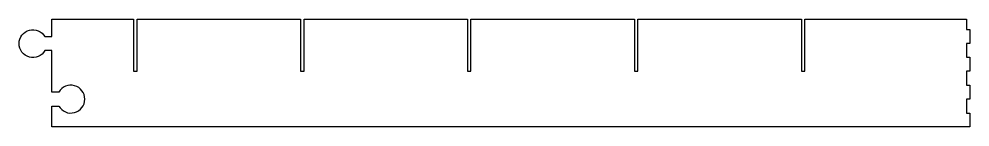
# Model space of a CAD drawing. Header units: inches. Extents: x -34.2 to 0, y -21 to -17.1.
import ezdxf

# ---------------------------------------------------------------- set-up
doc = ezdxf.new("R2010")
doc.units = ezdxf.units.IN
doc.layers.get('0').update_dxf_attribs({"linetype": 'CONTINUOUS'})

msp = doc.modelspace()

# ---------------------------------------------------------------- linework, layer by layer
msp.add_lwpolyline([(-24.063, -17.111), (-24.063, -18.986), (-23.938, -18.986), (-23.938, -17.111), (-18.063, -17.111), (-18.063, -18.986), (-17.937, -18.986), (-17.937, -17.111), (-12.062, -17.111), (-12.062, -18.986), (-11.937, -18.986), (-11.937, -17.111), (-6.062, -17.111), (-6.062, -18.986), (-5.937, -18.986), (-5.937, -17.111), (-0.125, -17.111), (-0.125, -17.486), (0, -17.486), (0, -17.986), (-0.125, -17.986), (-0.125, -18.486), (0, -18.486), (0, -18.986), (-0.125, -18.986), (-0.125, -19.486), (0, -19.486), (0, -19.986), (-0.125, -19.986), (-0.125, -20.486), (0, -20.486), (0, -20.986), (-33.002, -20.986), (-33.002, -20.236), (-32.752, -20.236, 3.732051), (-32.751, -19.736), (-33.002, -19.736), (-33.002, -18.236), (-33.249, -18.242, -3.732051), (-33.249, -17.742), (-33.002, -17.742), (-33.002, -17.111), (-30.066, -17.111), (-30.066, -18.986), (-29.938, -18.986), (-29.938, -17.111)], format="xyb", close=True)

doc.saveas('drawing.dxf')
